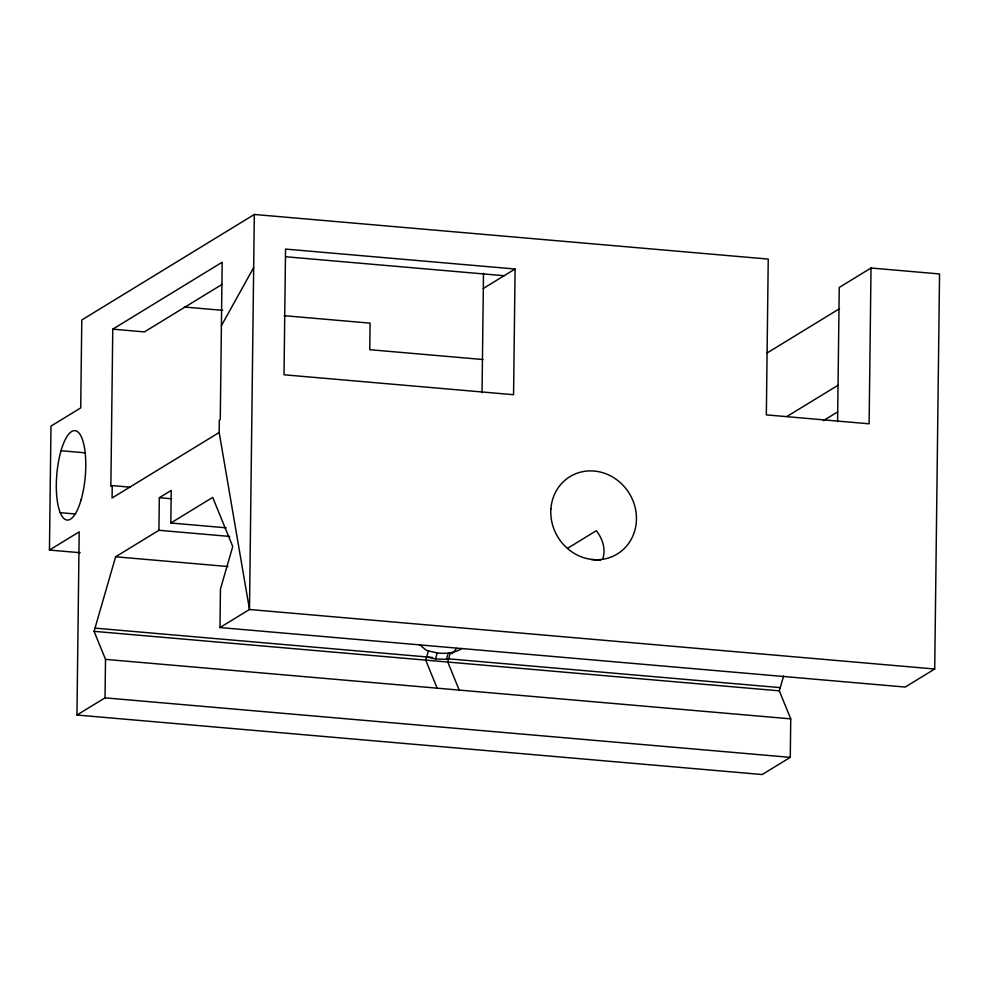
<?xml version="1.0" encoding="UTF-8"?>
<svg xmlns="http://www.w3.org/2000/svg" width="989" height="989" viewBox="0 0 989 989"><rect width="100%" height="100%" fill="white"/><g stroke="black" fill="none" stroke-linecap="round" stroke-linejoin="round"><path stroke-width="1.48" d="M49.45 550.045L50.971 426.111L80.715 407.913L81.79 319.991L254.321 214.465L768.243 259.081L766.339 414.886L869.121 423.811L871.025 268.007L939.55 273.953L934.716 669.009L905.207 687.058L219.978 627.545L220.448 589.061L232.736 546.521L212.709 497.393L170.825 523.008L171.233 490.433L159.328 497.714L158.932 530.289L115.626 556.782L94.079 631.328L105.514 659.366L105.032 697.851L76.957 715.022L79.194 531.847L49.45 550.045L80.183 552.715M219.978 627.545L249.488 609.496L219.175 432.49L219.323 420.09L220.263 419.521L222.179 262.233L112.771 329.152L110.855 486.44L112.239 485.599L130.35 487.169M112.239 485.599L112.091 497.986L219.175 432.49M254.321 214.465L249.488 609.496L934.716 669.009M482.039 392.695L483.497 273.273M515.096 269.008L513.563 394.71L284.016 374.782L285.549 249.08L515.096 269.008L483.312 288.454M76.957 715.022L762.185 774.535L790.273 757.364L790.743 718.867L779.307 690.841L783.609 675.981M837.596 421.66L839.241 287.453L871.025 268.007M602.721 558.983C606.133 549.229 602.474 538.535 596.342 530.697L567.55 548.314M419.695 644.754L425.9 650.008L428.373 650.886L425.703 660.133L437.138 688.171L790.743 718.867M426.63 656.919L435.481 658.983L437.225 652.95C445.668 654.013 454.594 653.061 461.962 648.512M435.481 658.983L446.385 659.329L448.128 653.284M450.366 652.802L447.733 661.925L459.156 689.963M221.4 325.69L253.666 267.574M222.166 284.338L144.394 331.908L112.771 329.152M767.044 352.999L839.55 308.655M786.885 416.505L837.992 385.302M823.343 420.659L837.695 411.894M446.385 659.329L448.623 658.835L780.247 687.627M286.575 256.831L504.13 275.721M184.362 307.01L222.735 310.348M284.127 315.676L370.084 323.143L369.762 349.698L482.941 359.526M60.997 450.724L85.586 452.863M159.328 497.714L171.604 498.777M60.242 512.685L75.609 514.02M170.825 523.008L226.221 527.817M591.385 559.527L600.62 560.33M158.932 530.289L229.708 536.434M115.626 556.782L227.94 566.536M95.006 628.126L432.502 657.438M779.307 690.841L94.079 631.328M105.514 659.366L437.138 688.171M105.032 697.851L790.273 757.364M428.373 650.886L437.225 652.95M456.461 648.438A45.346 41.847 58.5 0 1 452.047 653.754M550.91 508.828A45.346 41.847 58.5 0 0 612.179 556.622A45.346 41.847 58.5 0 0 617.766 480.506A45.346 41.847 58.5 0 0 550.91 508.828M81.061 499.952A44.888 14.266 -85 0 0 75.362 430.685A44.888 14.266 -85 0 0 56.67 495.378A44.888 14.266 -85 0 0 81.061 499.952"/></g></svg>
